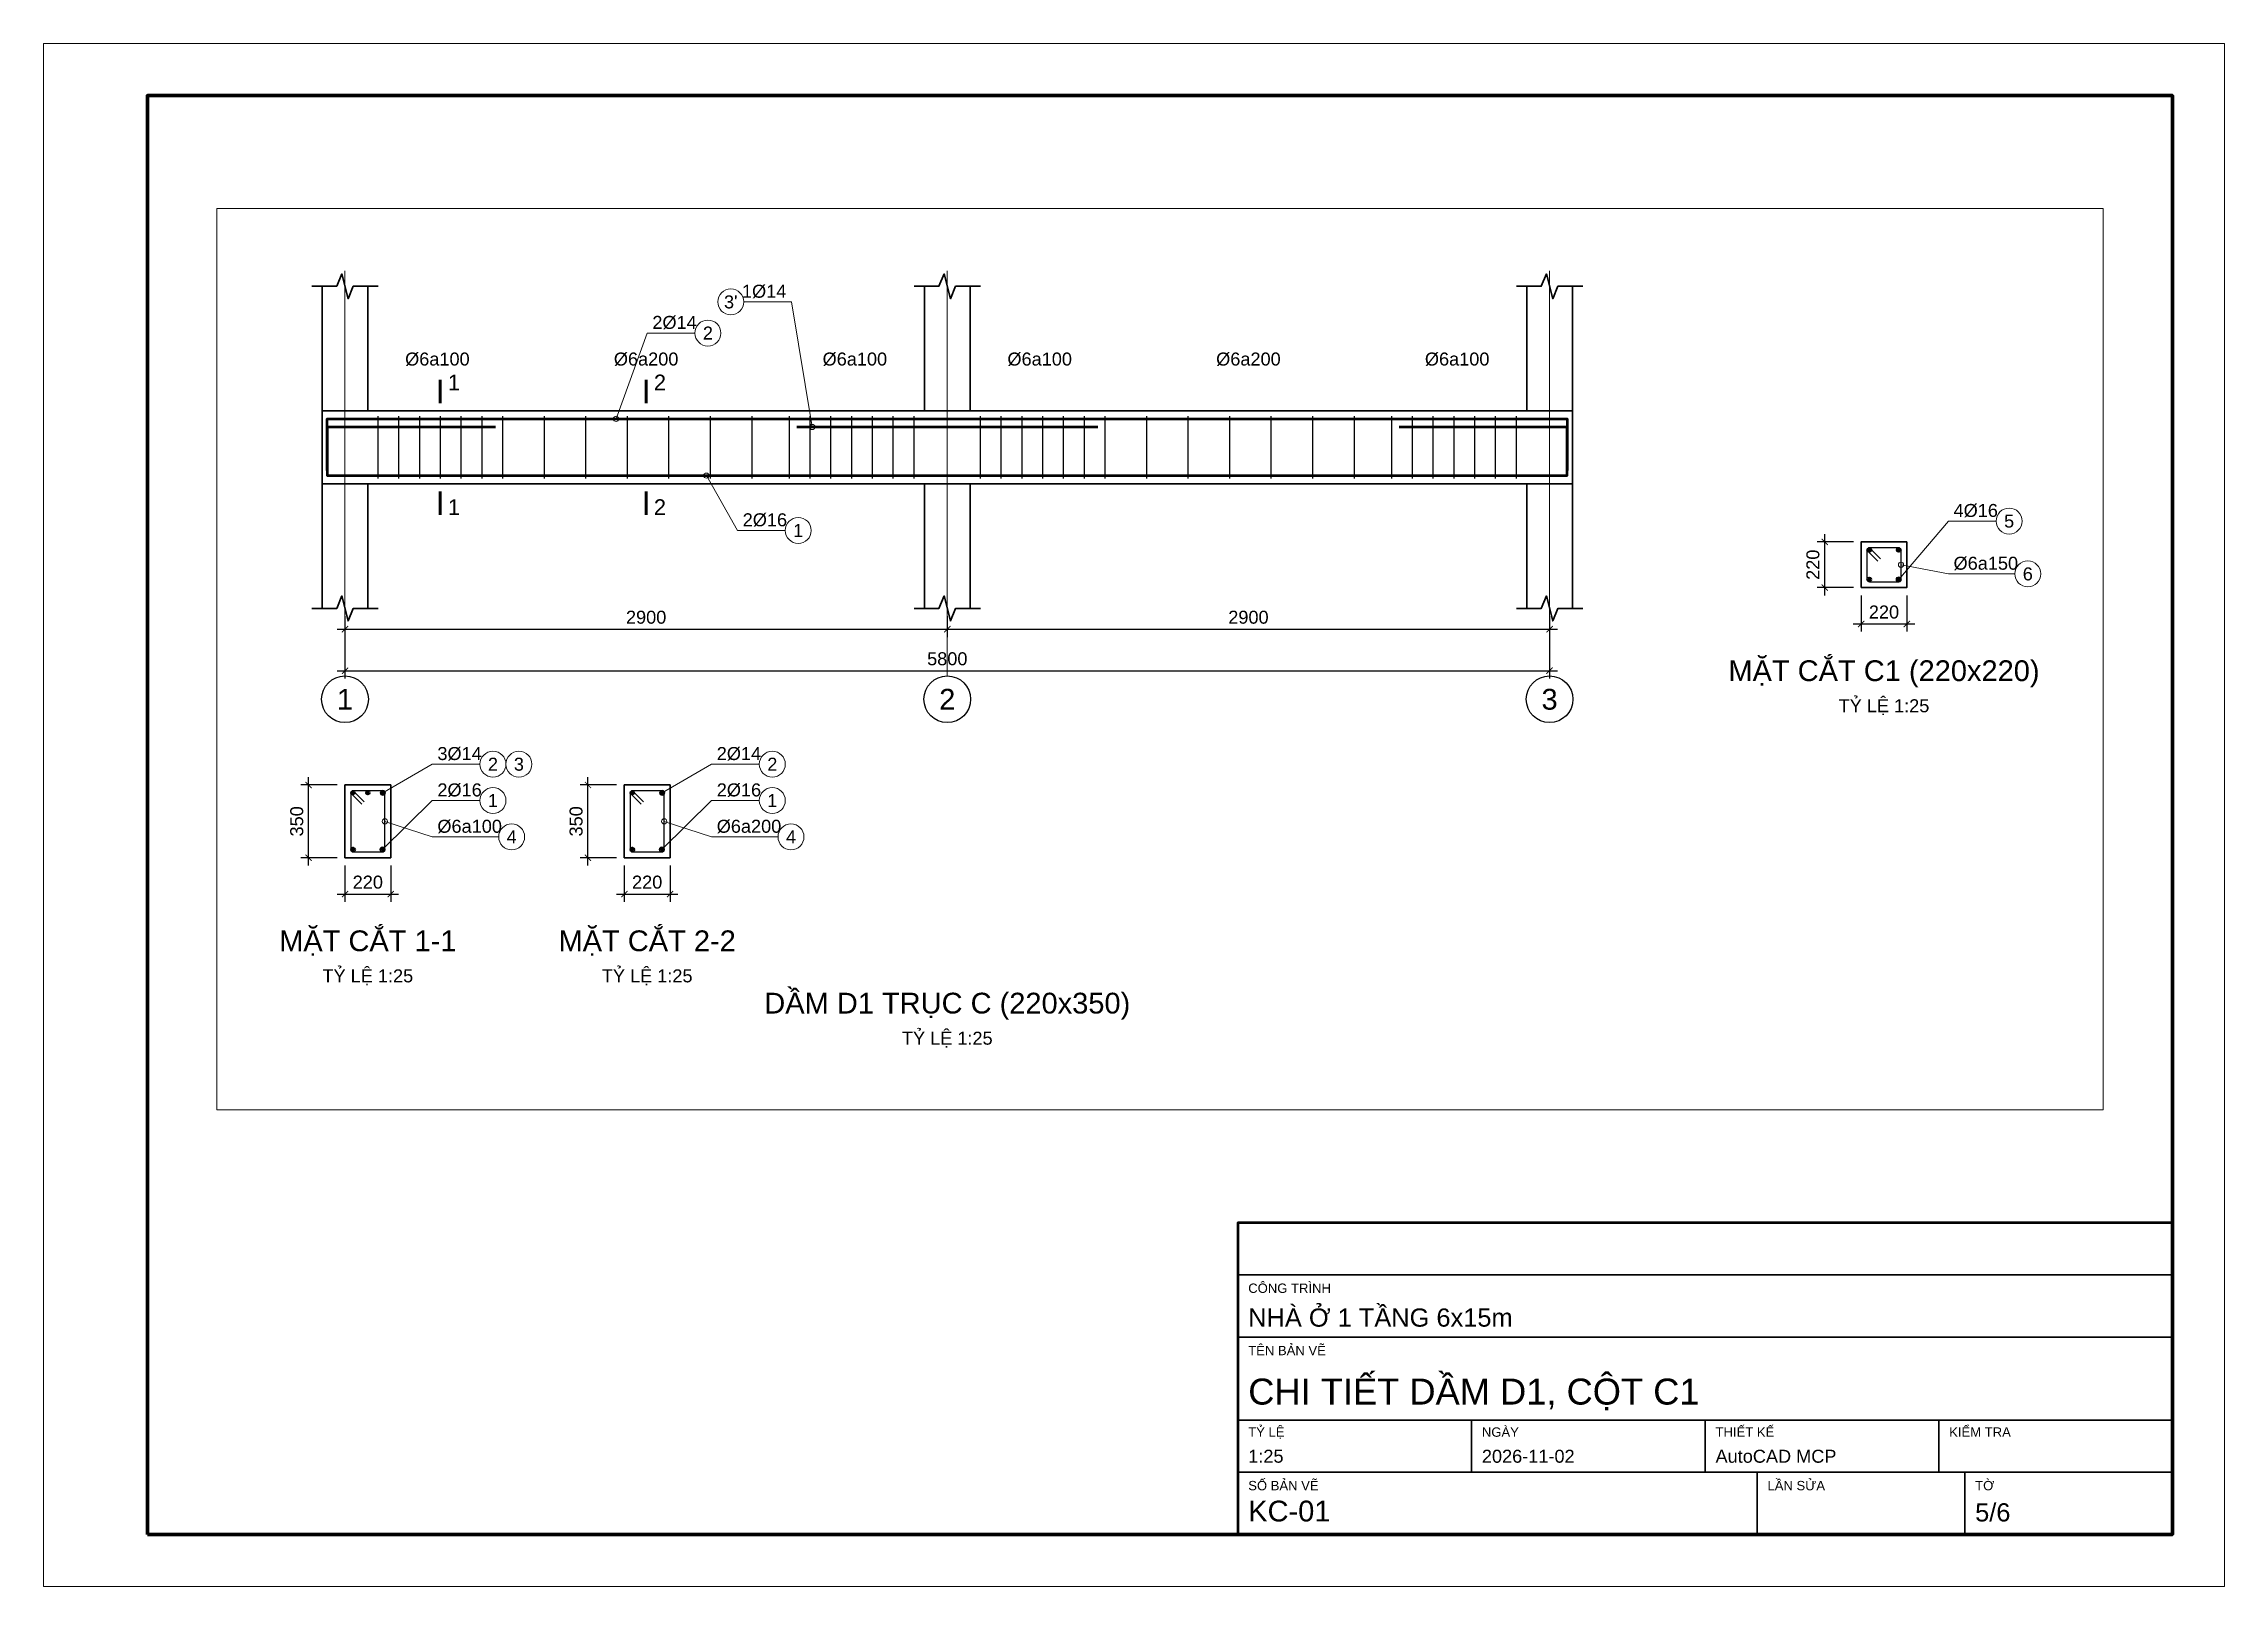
# Paper-space layout 'KC-01' of a CAD drawing. Header units: millimetres. Extents: x 0 to 420, y 0 to 297.
# The model-space entities are those that its viewports show. They can reach past a viewport. Long polylines and large blocks are cut down to what shows.
import ezdxf
from ezdxf.enums import TextEntityAlignment as Align

# ---------------------------------------------------------------- set-up
doc = ezdxf.new("R2010")
doc.units = ezdxf.units.MM
doc.header["$LTSCALE"] = 40
doc.linetypes.add('CENTER', pattern=[50.8, 31.75, -6.35, 6.35, -6.35])
for name, color, linetype, lineweight in [('A-ANNO-TTLB', 7, 'Continuous', 35), ('S-ANNO-DIMS', 1, 'Continuous', 18), ('S-ANNO-SYMB', 7, 'Continuous', 25), ('S-ANNO-TEXT', 7, 'Continuous', 18), ('S-CONC', 7, 'Continuous', 35), ('S-GRID', 1, 'CENTER', 18), ('S-GRID-IDEN', 7, 'Continuous', 25), ('S-REBR', 1, 'Continuous', 50), ('S-REBR-STIR', 3, 'Continuous', 25)]:
    doc.layers.add(name, color=color, linetype=linetype, lineweight=lineweight)
doc.layers.add('A-ANNO-VPRT', color=8, linetype='Continuous', lineweight=9, plot=False)
doc.styles.add('MCP-ARIAL', font='arial.ttf')
doc.dimstyles.new('MCP-1-25', dxfattribs={"dimscale": 25, "dimtxt": 2.5, "dimasz": 1.2, "dimexe": 1.5, "dimexo": 1.5, "dimgap": 1, "dimtad": 1, "dimdec": 0, "dimdsep": 46, "dimtxsty": 'MCP-ARIAL', "dimblk": 'ARCHTICK', "dimblk1": 'ARCHTICK', "dimblk2": 'ARCHTICK', "dimcen": 0.09, "dimdle": 1.5, "dimclrd": 256, "dimclre": 256, "dimclrt": 256, "dimadec": 0, "dimazin": 0, "dimtfac": 1, "dimtdec": 4, "dimtmove": 2, "dimatfit": 3, "dimfxl": 1, "dimtolj": 1, "dimtzin": 0, "dimarcsym": 0})

# ---------------------------------------------------------------- blocks, each defined once
blk = doc.blocks.new('_ArchTick')
at = {"color": 0, "linetype": 'ByBlock', "const_width": 0.15}
blk.add_lwpolyline([(-0.5, -0.5), (0.5, 0.5)], dxfattribs=at)
blk = doc.blocks.new('*D76')
at = {"layer": 'Defpoints', "color": 0, "transparency": 16777216}
for p in [(0, -45600), (2900, -45600), (2900, -45700)]:
    blk.add_point(p, dxfattribs=at)
at = {"layer": 'S-ANNO-DIMS', "lineweight": -2, "transparency": 16777216}
for p, q in [((0, -45638), (0, -45738)), ((2900, -45638), (2900, -45738)), ((-38, -45700), (2938, -45700))]:
    blk.add_line(p, q, dxfattribs=at)
at = {"layer": 'S-ANNO-DIMS', "lineweight": -2, "transparency": 16777216, "xscale": 30, "yscale": 30, "zscale": 30, "rotation": 180}
blk.add_blockref('_ArchTick', (0, -45700), dxfattribs=at)
at = {"layer": 'S-ANNO-DIMS', "lineweight": -2, "transparency": 16777216, "xscale": 30, "yscale": 30, "zscale": 30}
blk.add_blockref('_ArchTick', (2900, -45700), dxfattribs=at)
at = {"layer": 'S-ANNO-DIMS', "transparency": 16777216, "insert": (1450, -45643), "char_height": 62.5, "attachment_point": 5, "style": 'MCP-ARIAL'}
blk.add_mtext('\\A1;2900', dxfattribs=at)
blk = doc.blocks.new('*D77')
at = {"layer": 'Defpoints', "color": 0, "transparency": 16777216}
for p in [(2900, -45600), (5800, -45600), (5800, -45700)]:
    blk.add_point(p, dxfattribs=at)
at = {"layer": 'S-ANNO-DIMS', "lineweight": -2, "transparency": 16777216}
for p, q in [((2900, -45638), (2900, -45738)), ((5800, -45638), (5800, -45738)), ((2862, -45700), (5838, -45700))]:
    blk.add_line(p, q, dxfattribs=at)
at = {"layer": 'S-ANNO-DIMS', "lineweight": -2, "transparency": 16777216, "xscale": 30, "yscale": 30, "zscale": 30, "rotation": 180}
blk.add_blockref('_ArchTick', (2900, -45700), dxfattribs=at)
at = {"layer": 'S-ANNO-DIMS', "lineweight": -2, "transparency": 16777216, "xscale": 30, "yscale": 30, "zscale": 30}
blk.add_blockref('_ArchTick', (5800, -45700), dxfattribs=at)
at = {"layer": 'S-ANNO-DIMS', "transparency": 16777216, "insert": (4350, -45643), "char_height": 62.5, "attachment_point": 5, "style": 'MCP-ARIAL'}
blk.add_mtext('\\A1;2900', dxfattribs=at)
blk = doc.blocks.new('*D78')
at = {"layer": 'Defpoints', "color": 0, "transparency": 16777216}
for p in [(0, -45600), (5800, -45600), (5800, -45900)]:
    blk.add_point(p, dxfattribs=at)
at = {"layer": 'S-ANNO-DIMS', "lineweight": -2, "transparency": 16777216}
for p, q in [((0, -45638), (0, -45938)), ((5800, -45638), (5800, -45938)), ((-38, -45900), (5838, -45900))]:
    blk.add_line(p, q, dxfattribs=at)
at = {"layer": 'S-ANNO-DIMS', "lineweight": -2, "transparency": 16777216, "xscale": 30, "yscale": 30, "zscale": 30, "rotation": 180}
blk.add_blockref('_ArchTick', (0, -45900), dxfattribs=at)
at = {"layer": 'S-ANNO-DIMS', "lineweight": -2, "transparency": 16777216, "xscale": 30, "yscale": 30, "zscale": 30}
blk.add_blockref('_ArchTick', (5800, -45900), dxfattribs=at)
at = {"layer": 'S-ANNO-DIMS', "transparency": 16777216, "insert": (2900, -45843), "char_height": 62.5, "attachment_point": 5, "style": 'MCP-ARIAL'}
blk.add_mtext('\\A1;5800', dxfattribs=at)
blk = doc.blocks.new('*D79')
at = {"layer": 'Defpoints', "color": 0, "transparency": 16777216}
for p in [(0, -46800), (220, -46800), (220, -46975)]:
    blk.add_point(p, dxfattribs=at)
at = {"layer": 'S-ANNO-DIMS', "lineweight": -2, "transparency": 16777216}
for p, q in [((0, -46838), (0, -47012)), ((220, -46838), (220, -47012)), ((-38, -46975), (258, -46975))]:
    blk.add_line(p, q, dxfattribs=at)
at = {"layer": 'S-ANNO-DIMS', "lineweight": -2, "transparency": 16777216, "xscale": 30, "yscale": 30, "zscale": 30, "rotation": 180}
blk.add_blockref('_ArchTick', (0, -46975), dxfattribs=at)
at = {"layer": 'S-ANNO-DIMS', "lineweight": -2, "transparency": 16777216, "xscale": 30, "yscale": 30, "zscale": 30}
blk.add_blockref('_ArchTick', (220, -46975), dxfattribs=at)
at = {"layer": 'S-ANNO-DIMS', "transparency": 16777216, "insert": (110, -46918), "char_height": 62.5, "attachment_point": 5, "style": 'MCP-ARIAL'}
blk.add_mtext('\\A1;220', dxfattribs=at)
blk = doc.blocks.new('*D80')
at = {"layer": 'Defpoints', "color": 0, "transparency": 16777216}
for p in [(-175, -46450), (0, -46450), (0, -46800)]:
    blk.add_point(p, dxfattribs=at)
at = {"layer": 'S-ANNO-DIMS', "lineweight": -2, "transparency": 16777216}
for p, q in [((-38, -46450), (-213, -46450)), ((-175, -46838), (-175, -46413)), ((-38, -46800), (-213, -46800))]:
    blk.add_line(p, q, dxfattribs=at)
at = {"layer": 'S-ANNO-DIMS', "lineweight": -2, "transparency": 16777216, "xscale": 30, "yscale": 30, "zscale": 30}
for p, rotation in [((-175, -46450), 90), ((-175, -46800), 270)]:
    blk.add_blockref('_ArchTick', p, dxfattribs=dict(at, rotation=rotation))
at = {"layer": 'S-ANNO-DIMS', "transparency": 16777216, "insert": (-232, -46625), "char_height": 62.5, "attachment_point": 5, "rotation": 90, "style": 'MCP-ARIAL'}
blk.add_mtext('\\A1;350', dxfattribs=at)
blk = doc.blocks.new('*D81')
at = {"layer": 'Defpoints', "color": 0, "transparency": 16777216}
for p in [(1345, -46800), (1565, -46800), (1565, -46975)]:
    blk.add_point(p, dxfattribs=at)
at = {"layer": 'S-ANNO-DIMS', "lineweight": -2, "transparency": 16777216}
for p, q in [((1345, -46838), (1345, -47012)), ((1565, -46838), (1565, -47012)), ((1308, -46975), (1602, -46975))]:
    blk.add_line(p, q, dxfattribs=at)
at = {"layer": 'S-ANNO-DIMS', "lineweight": -2, "transparency": 16777216, "xscale": 30, "yscale": 30, "zscale": 30, "rotation": 180}
blk.add_blockref('_ArchTick', (1345, -46975), dxfattribs=at)
at = {"layer": 'S-ANNO-DIMS', "lineweight": -2, "transparency": 16777216, "xscale": 30, "yscale": 30, "zscale": 30}
blk.add_blockref('_ArchTick', (1565, -46975), dxfattribs=at)
at = {"layer": 'S-ANNO-DIMS', "transparency": 16777216, "insert": (1455, -46918), "char_height": 62.5, "attachment_point": 5, "style": 'MCP-ARIAL'}
blk.add_mtext('\\A1;220', dxfattribs=at)
blk = doc.blocks.new('*D82')
at = {"layer": 'Defpoints', "color": 0, "transparency": 16777216}
for p in [(1170, -46450), (1345, -46450), (1345, -46800)]:
    blk.add_point(p, dxfattribs=at)
at = {"layer": 'S-ANNO-DIMS', "lineweight": -2, "transparency": 16777216}
for p, q in [((1308, -46450), (1133, -46450)), ((1170, -46838), (1170, -46413)), ((1308, -46800), (1133, -46800))]:
    blk.add_line(p, q, dxfattribs=at)
at = {"layer": 'S-ANNO-DIMS', "lineweight": -2, "transparency": 16777216, "xscale": 30, "yscale": 30, "zscale": 30}
for p, rotation in [((1170, -46450), 90), ((1170, -46800), 270)]:
    blk.add_blockref('_ArchTick', p, dxfattribs=dict(at, rotation=rotation))
at = {"layer": 'S-ANNO-DIMS', "transparency": 16777216, "insert": (1113, -46625), "char_height": 62.5, "attachment_point": 5, "rotation": 90, "style": 'MCP-ARIAL'}
blk.add_mtext('\\A1;350', dxfattribs=at)
blk = doc.blocks.new('*D83')
at = {"layer": 'Defpoints', "color": 0, "transparency": 16777216}
for p in [(7300, -45500), (7520, -45500), (7520, -45675)]:
    blk.add_point(p, dxfattribs=at)
at = {"layer": 'S-ANNO-DIMS', "lineweight": -2, "transparency": 16777216}
for p, q in [((7300, -45538), (7300, -45712)), ((7520, -45538), (7520, -45712)), ((7262, -45675), (7558, -45675))]:
    blk.add_line(p, q, dxfattribs=at)
at = {"layer": 'S-ANNO-DIMS', "lineweight": -2, "transparency": 16777216, "xscale": 30, "yscale": 30, "zscale": 30, "rotation": 180}
blk.add_blockref('_ArchTick', (7300, -45675), dxfattribs=at)
at = {"layer": 'S-ANNO-DIMS', "lineweight": -2, "transparency": 16777216, "xscale": 30, "yscale": 30, "zscale": 30}
blk.add_blockref('_ArchTick', (7520, -45675), dxfattribs=at)
at = {"layer": 'S-ANNO-DIMS', "transparency": 16777216, "insert": (7410, -45618), "char_height": 62.5, "attachment_point": 5, "style": 'MCP-ARIAL'}
blk.add_mtext('\\A1;220', dxfattribs=at)
blk = doc.blocks.new('*D84')
at = {"layer": 'Defpoints', "color": 0, "transparency": 16777216}
for p in [(7125, -45280), (7300, -45280), (7300, -45500)]:
    blk.add_point(p, dxfattribs=at)
at = {"layer": 'S-ANNO-DIMS', "lineweight": -2, "transparency": 16777216}
for p, q in [((7125, -45538), (7125, -45243)), ((7263, -45280), (7088, -45280)), ((7263, -45500), (7088, -45500))]:
    blk.add_line(p, q, dxfattribs=at)
at = {"layer": 'S-ANNO-DIMS', "lineweight": -2, "transparency": 16777216, "xscale": 30, "yscale": 30, "zscale": 30}
for p, rotation in [((7125, -45280), 90), ((7125, -45500), 270)]:
    blk.add_blockref('_ArchTick', p, dxfattribs=dict(at, rotation=rotation))
at = {"layer": 'S-ANNO-DIMS', "transparency": 16777216, "insert": (7068, -45390), "char_height": 62.5, "attachment_point": 5, "rotation": 90, "style": 'MCP-ARIAL'}
blk.add_mtext('\\A1;220', dxfattribs=at)

msp = doc.modelspace()

# ---------------------------------------------------------------- hatches: boundary and pattern name
at = {"layer": 'S-REBR'}
for points in [[(7347, -45319), (7345.93, -45315), (7343, -45312.07), (7339, -45311), (7335, -45312.07), (7332.07, -45315), (7331, -45319), (7332.07, -45323), (7335, -45325.93), (7339, -45327), (7343, -45325.93), (7345.93, -45323)], [(7489, -45319), (7487.93, -45315), (7485, -45312.07), (7481, -45311), (7477, -45312.07), (7474.07, -45315), (7473, -45319), (7474.07, -45323), (7477, -45325.93), (7481, -45327), (7485, -45325.93), (7487.93, -45323)], [(7347, -45461), (7345.93, -45457), (7343, -45454.07), (7339, -45453), (7335, -45454.07), (7332.07, -45457), (7331, -45461), (7332.07, -45465), (7335, -45467.93), (7339, -45469), (7343, -45467.93), (7345.93, -45465)], [(7489, -45461), (7487.93, -45457), (7485, -45454.07), (7481, -45453), (7477, -45454.07), (7474.07, -45457), (7473, -45461), (7474.07, -45465), (7477, -45467.93), (7481, -45469), (7485, -45467.93), (7487.93, -45465)], [(45, -46488), (44.06, -46484.5), (41.5, -46481.94), (38, -46481), (34.5, -46481.94), (31.94, -46484.5), (31, -46488), (31.94, -46491.5), (34.5, -46494.06), (38, -46495), (41.5, -46494.06), (44.06, -46491.5)], [(117, -46488), (116.06, -46484.5), (113.5, -46481.94), (110, -46481), (106.5, -46481.94), (103.94, -46484.5), (103, -46488), (103.94, -46491.5), (106.5, -46494.06), (110, -46495), (113.5, -46494.06), (116.06, -46491.5)], [(189, -46488), (188.06, -46484.5), (185.5, -46481.94), (182, -46481), (178.5, -46481.94), (175.94, -46484.5), (175, -46488), (175.94, -46491.5), (178.5, -46494.06), (182, -46495), (185.5, -46494.06), (188.06, -46491.5)], [(1390, -46488), (1389.06, -46484.5), (1386.5, -46481.94), (1383, -46481), (1379.5, -46481.94), (1376.94, -46484.5), (1376, -46488), (1376.94, -46491.5), (1379.5, -46494.06), (1383, -46495), (1386.5, -46494.06), (1389.06, -46491.5)], [(1534, -46488), (1533.06, -46484.5), (1530.5, -46481.94), (1527, -46481), (1523.5, -46481.94), (1520.94, -46484.5), (1520, -46488), (1520.94, -46491.5), (1523.5, -46494.06), (1527, -46495), (1530.5, -46494.06), (1533.06, -46491.5)], [(47, -46761), (45.93, -46757), (43, -46754.07), (39, -46753), (35, -46754.07), (32.07, -46757), (31, -46761), (32.07, -46765), (35, -46767.93), (39, -46769), (43, -46767.93), (45.93, -46765)], [(189, -46761), (187.93, -46757), (185, -46754.07), (181, -46753), (177, -46754.07), (174.07, -46757), (173, -46761), (174.07, -46765), (177, -46767.93), (181, -46769), (185, -46767.93), (187.93, -46765)], [(1392, -46761), (1390.93, -46757), (1388, -46754.07), (1384, -46753), (1380, -46754.07), (1377.07, -46757), (1376, -46761), (1377.07, -46765), (1380, -46767.93), (1384, -46769), (1388, -46767.93), (1390.93, -46765)], [(1534, -46761), (1532.93, -46757), (1530, -46754.07), (1526, -46753), (1522, -46754.07), (1519.07, -46757), (1518, -46761), (1519.07, -46765), (1522, -46767.93), (1526, -46769), (1530, -46767.93), (1532.93, -46765)]]:
    msp.add_hatch(color=256, dxfattribs=at).paths.add_polyline_path(points, flags=16)

# ---------------------------------------------------------------- linework, layer by layer
at = {"layer": 'S-ANNO-SYMB', "const_width": 15}
for points in [[(458, -44612.5), (458, -44500)], [(1450, -44612.5), (1450, -44500)], [(458, -45037.5), (458, -45150)], [(1450, -45037.5), (1450, -45150)]]:
    msp.add_lwpolyline(points, dxfattribs=at)
at = {"layer": 'S-ANNO-TEXT'}
for points in [[(2250, -44727), (2150, -44125), (1920, -44125)], [(1305, -44688), (1455, -44275), (1685, -44275)], [(1740, -44961), (1890, -45225), (2120, -45225)], [(7481, -45461), (7720, -45180), (7950, -45180)], [(7492, -45390), (7720, -45434), (8040, -45434)], [(182, -46488), (420, -46350), (650, -46350)], [(1527, -46488), (1765, -46350), (1995, -46350)], [(181, -46761), (420, -46525), (650, -46525)], [(1526, -46761), (1765, -46525), (1995, -46525)], [(192, -46625), (420, -46700), (740, -46700)], [(1537, -46625), (1765, -46700), (2085, -46700)]]:
    msp.add_lwpolyline(points, dxfattribs=at)
for centre, radius in [((1857.5, -44125), 62.5), ((1747.5, -44275), 62.5), ((1305, -44688), 12.5), ((2250, -44727), 12.5), ((1740, -44961), 12.5), ((8012.5, -45180), 62.5), ((2182.5, -45225), 62.5), ((7481, -45461), 12.5), ((7492, -45390), 12.5), ((8102.5, -45434), 62.5), ((712.5, -46350), 62.5), ((837.5, -46350), 62.5), ((2057.5, -46350), 62.5), ((182, -46488), 12.5), ((712.5, -46525), 62.5), ((1527, -46488), 12.5), ((2057.5, -46525), 62.5), ((192, -46625), 12.5), ((1537, -46625), 12.5), ((802.5, -46700), 62.5), ((2147.5, -46700), 62.5), ((181, -46761), 12.5), ((1526, -46761), 12.5)]:
    msp.add_circle(centre, radius, dxfattribs=at)
at = {"layer": 'S-CONC'}
for p, q in [((-110, -44650), (-110, -44050)), ((110, -44650), (110, -44050)), ((2790, -44650), (2790, -44050)), ((3010, -44650), (3010, -44050)), ((5690, -44650), (5690, -44050)), ((5910, -44650), (5910, -44050)), ((-110, -45600), (-110, -45000)), ((110, -45600), (110, -45000)), ((2790, -45600), (2790, -45000)), ((3010, -45600), (3010, -45000)), ((5690, -45600), (5690, -45000)), ((5910, -45600), (5910, -45000))]:
    msp.add_line(p, q, dxfattribs=at)
for points in [[(-160, -44050), (-40, -44050), (-15, -43990), (15, -44110), (40, -44050), (160, -44050)], [(2740, -44050), (2860, -44050), (2885, -43990), (2915, -44110), (2940, -44050), (3060, -44050)], [(5640, -44050), (5760, -44050), (5785, -43990), (5815, -44110), (5840, -44050), (5960, -44050)], [(-160, -45600), (-40, -45600), (-15, -45540), (15, -45660), (40, -45600), (160, -45600)], [(2740, -45600), (2860, -45600), (2885, -45540), (2915, -45660), (2940, -45600), (3060, -45600)], [(5640, -45600), (5760, -45600), (5785, -45540), (5815, -45660), (5840, -45600), (5960, -45600)]]:
    msp.add_lwpolyline(points, dxfattribs=at)
for points in [[(-110, -45000), (5910, -45000), (5910, -44650), (-110, -44650)], [(7300, -45500), (7520, -45500), (7520, -45280), (7300, -45280)], [(0, -46800), (220, -46800), (220, -46450), (0, -46450)], [(1345, -46800), (1565, -46800), (1565, -46450), (1345, -46450)]]:
    msp.add_lwpolyline(points, close=True, dxfattribs=at)
at = {"layer": 'S-GRID', "ltscale": 0.25}
for p, q in [((0, -43975), (0, -45925)), ((2900, -43975), (2900, -45925)), ((5800, -43975), (5800, -45925))]:
    msp.add_line(p, q, dxfattribs=at)
at = {"layer": 'S-GRID-IDEN'}
for centre in [(0, -46037.5), (2900, -46037.5), (5800, -46037.5)]:
    msp.add_circle(centre, 112.5, dxfattribs=at)
at = {"layer": 'S-REBR'}
for points in [[(-85, -44898), (-85, -44688), (5885, -44688), (5885, -44898)], [(-85, -44721), (-85, -44961), (5885, -44961), (5885, -44721)], [(-85, -44937), (-85, -44727), (725, -44727)], [(2175, -44727), (3625, -44727)], [(5075, -44727), (5885, -44727), (5885, -44937)]]:
    msp.add_lwpolyline(points, dxfattribs=at)
for centre, radius in [((7339, -45319), 8), ((7481, -45319), 8), ((7339, -45461), 8), ((7481, -45461), 8), ((38, -46488), 7), ((110, -46488), 7), ((182, -46488), 7), ((1383, -46488), 7), ((1527, -46488), 7), ((39, -46761), 8), ((181, -46761), 8), ((1384, -46761), 8), ((1526, -46761), 8)]:
    msp.add_circle(centre, radius, dxfattribs=at)
at = {"layer": 'S-REBR-STIR'}
for p, q in [((160, -44975), (160, -44675)), ((260, -44975), (260, -44675)), ((360, -44975), (360, -44675)), ((460, -44975), (460, -44675)), ((560, -44975), (560, -44675)), ((660, -44975), (660, -44675)), ((760, -44975), (760, -44675)), ((960, -44975), (960, -44675)), ((1160, -44975), (1160, -44675)), ((1360, -44975), (1360, -44675)), ((1560, -44975), (1560, -44675)), ((1760, -44975), (1760, -44675)), ((1960, -44975), (1960, -44675)), ((2140, -44975), (2140, -44675)), ((2240, -44975), (2240, -44675)), ((2340, -44975), (2340, -44675)), ((2440, -44975), (2440, -44675)), ((2540, -44975), (2540, -44675)), ((2640, -44975), (2640, -44675)), ((2740, -44975), (2740, -44675)), ((3060, -44975), (3060, -44675)), ((3160, -44975), (3160, -44675)), ((3260, -44975), (3260, -44675)), ((3360, -44975), (3360, -44675)), ((3460, -44975), (3460, -44675)), ((3560, -44975), (3560, -44675)), ((3660, -44975), (3660, -44675)), ((3860, -44975), (3860, -44675)), ((4060, -44975), (4060, -44675)), ((4260, -44975), (4260, -44675)), ((4460, -44975), (4460, -44675)), ((4660, -44975), (4660, -44675)), ((4860, -44975), (4860, -44675)), ((5040, -44975), (5040, -44675)), ((5140, -44975), (5140, -44675)), ((5240, -44975), (5240, -44675)), ((5340, -44975), (5340, -44675)), ((5440, -44975), (5440, -44675)), ((5540, -44975), (5540, -44675)), ((5640, -44975), (5640, -44675)), ((7328, -45320), (7381.03, -45373.03)), ((7340, -45308), (7393.03, -45361.03)), ((28, -46490), (81.03, -46543.03)), ((40, -46478), (93.03, -46531.03)), ((1373, -46490), (1426.03, -46543.03)), ((1385, -46478), (1438.03, -46531.03))]:
    msp.add_line(p, q, dxfattribs=at)
for points in [[(7340, -45472), (7480, -45472, 0.414213562), (7492, -45460), (7492, -45320, 0.414213562), (7480, -45308), (7340, -45308, 0.414213562), (7328, -45320), (7328, -45460, 0.414213562)], [(40, -46772), (180, -46772, 0.414213562), (192, -46760), (192, -46490, 0.414213562), (180, -46478), (40, -46478, 0.414213562), (28, -46490), (28, -46760, 0.414213562)], [(1385, -46772), (1525, -46772, 0.414213562), (1537, -46760), (1537, -46490, 0.414213562), (1525, -46478), (1385, -46478, 0.414213562), (1373, -46490), (1373, -46760, 0.414213562)]]:
    msp.add_lwpolyline(points, format="xyb", close=True, dxfattribs=at)

# ---------------------------------------------------------------- texts
at = {"layer": 'S-ANNO-SYMB', "style": 'MCP-ARIAL'}
for s, p in [('1', (495.5, -44550)), ('2', (1487.5, -44550)), ('1', (495.5, -45150)), ('2', (1487.5, -45150))]:
    msp.add_text(s, height=75, dxfattribs=at).set_placement(p)
at = {"layer": 'S-ANNO-TEXT', "style": 'MCP-ARIAL'}
for s, p in [("3'", (1857.5, -44125)), ('2', (1747.5, -44275)), ('5', (8012.5, -45180)), ('1', (2182.5, -45225)), ('6', (8102.5, -45434)), ('2', (712.5, -46350)), ('3', (837.5, -46350)), ('2', (2057.5, -46350)), ('1', (712.5, -46525)), ('1', (2057.5, -46525)), ('4', (802.5, -46700)), ('4', (2147.5, -46700))]:
    msp.add_text(s, height=62.5, dxfattribs=at).set_placement(p, align=Align.MIDDLE_CENTER)
msp.add_text('1Ø14', height=62.5, dxfattribs=at).set_placement((2125, -44105), align=Align.RIGHT)
for s, p in [('2Ø14', (1480, -44255)), ('2Ø16', (1915, -45205)), ('4Ø16', (7745, -45160)), ('Ø6a150', (7745, -45414)), ('3Ø14', (445, -46330)), ('2Ø14', (1790, -46330)), ('2Ø16', (445, -46505)), ('2Ø16', (1790, -46505)), ('Ø6a100', (445, -46680)), ('Ø6a200', (1790, -46680))]:
    msp.add_text(s, height=62.5, dxfattribs=at).set_placement(p)
for s, p in [('Ø6a100', (445, -44450)), ('Ø6a200', (1450, -44450)), ('Ø6a100', (2455, -44450)), ('Ø6a100', (3345, -44450)), ('Ø6a200', (4350, -44450)), ('Ø6a100', (5355, -44450))]:
    msp.add_text(s, height=62.5, dxfattribs=at).set_placement(p, align=Align.BOTTOM_CENTER)
for s, height, p in [('MẶT CẮT C1 (220x220)', 100, (7410, -45950)), ('TỶ LỆ 1:25', 62.5, (7410, -46100)), ('MẶT CẮT 1-1', 100, (110, -47250)), ('MẶT CẮT 2-2', 100, (1455, -47250)), ('TỶ LỆ 1:25', 62.5, (110, -47400)), ('TỶ LỆ 1:25', 62.5, (1455, -47400)), ('DẦM D1 TRỤC C (220x350)', 100, (2900, -47550)), ('TỶ LỆ 1:25', 62.5, (2900, -47700))]:
    msp.add_text(s, height=height, dxfattribs=at).set_placement(p, align=Align.CENTER)
at = {"layer": 'S-GRID-IDEN', "style": 'MCP-ARIAL'}
for s, p in [('1', (0, -46037.5)), ('2', (2900, -46037.5)), ('3', (5800, -46037.5))]:
    msp.add_text(s, height=100, dxfattribs=at).set_placement(p, align=Align.MIDDLE_CENTER)

# ---------------------------------------------------------------- dimensions: what is measured, and where the dimension line sits
at = {"layer": 'S-ANNO-DIMS'}
for base, p1, p2, picture, middle in [((7125, -45280), (7300, -45500), (7300, -45280), '*D84', (7068.089, -45390)), ((-175, -46450), (0, -46800), (0, -46450), '*D80', (-231.932, -46625)), ((1170, -46450), (1345, -46800), (1345, -46450), '*D82', (1113.068, -46625))]:
    dim = msp.add_linear_dim(base=base, p1=p1, p2=p2, angle=90, dimstyle='MCP-1-25', dxfattribs=at)
    dim.commit()
    dim.dimension.update_dxf_attribs({"geometry": picture, "text_midpoint": middle})
for base, p1, p2, picture, middle in [((7520, -45675), (7300, -45500), (7520, -45500), '*D83', (7410, -45618.089)), ((2900, -45700), (0, -45600), (2900, -45600), '*D76', (1450, -45643.089)), ((5800, -45900), (0, -45600), (5800, -45600), '*D78', (2900, -45843.089)), ((5800, -45700), (2900, -45600), (5800, -45600), '*D77', (4350, -45643.089)), ((220, -46975), (0, -46800), (220, -46800), '*D79', (110, -46918.089)), ((1565, -46975), (1345, -46800), (1565, -46800), '*D81', (1455, -46918.089))]:
    dim = msp.add_linear_dim(base=base, p1=p1, p2=p2, dimstyle='MCP-1-25', dxfattribs=at)
    dim.commit()
    dim.dimension.update_dxf_attribs({"geometry": picture, "text_midpoint": middle})

psp = doc.layouts.new('KC-01')

# ---------------------------------------------------------------- linework, layer by layer
at = {"layer": 'A-ANNO-TTLB'}
for p, q in [((230, 60), (410, 60)), ((230, 48), (410, 48)), ((230, 32), (410, 32)), ((275, 22), (275, 32)), ((320, 22), (320, 32)), ((365, 22), (365, 32)), ((230, 22), (410, 22)), ((330, 10), (330, 22)), ((370, 10), (370, 22))]:
    psp.add_line(p, q, dxfattribs=at)
at = {"layer": 'A-ANNO-TTLB', "lineweight": 9}
psp.add_lwpolyline([(0, 0), (420, 0), (420, 297), (0, 297)], close=True, dxfattribs=at)
at = {"layer": 'A-ANNO-TTLB', "lineweight": 70}
psp.add_lwpolyline([(20, 10), (410, 10), (410, 287), (20, 287)], close=True, dxfattribs=at)
at = {"layer": 'A-ANNO-TTLB', "lineweight": 50}
psp.add_lwpolyline([(230, 10), (410, 10), (410, 70), (230, 70)], close=True, dxfattribs=at)

# ---------------------------------------------------------------- texts
at = {"layer": 'A-ANNO-TTLB', "style": 'MCP-ARIAL'}
for s, height, p in [('CÔNG TRÌNH', 1.8, (232, 56.5)), ('NHÀ Ở 1 TẦNG 6x15m', 3.5, (232, 50)), ('TÊN BẢN VẼ', 1.8, (232, 44.5)), ('CHI TIẾT DẦM D1, CỘT C1', 5, (232, 35)), ('TỶ LỆ', 1.8, (232, 28.8)), ('NGÀY', 1.8, (277, 28.8)), ('THIẾT KẾ', 1.8, (322, 28.8)), ('KIỂM TRA', 1.8, (367, 28.8)), ('1:25', 2.5, (232, 23.8)), ('2026-11-02', 2.5, (277, 23.8)), ('AutoCAD MCP', 2.5, (322, 23.8)), ('SỐ BẢN VẼ', 1.8, (232, 18.5)), ('LẦN SỬA', 1.8, (332, 18.5)), ('TỜ', 1.8, (372, 18.5)), ('KC-01', 4, (232, 12.5)), ('5/6', 3.5, (372, 12.5))]:
    psp.add_text(s, height=height, dxfattribs=at).set_placement(p)

# ---------------------------------------------------------------- viewports
at = {"layer": 'A-ANNO-VPRT'}
psp.add_viewport(center=(215, 178.5), size=(363.28, 173.56), view_center_point=(3924, -45844.5), view_height=4339, dxfattribs=at)

doc.saveas('drawing.dxf')
